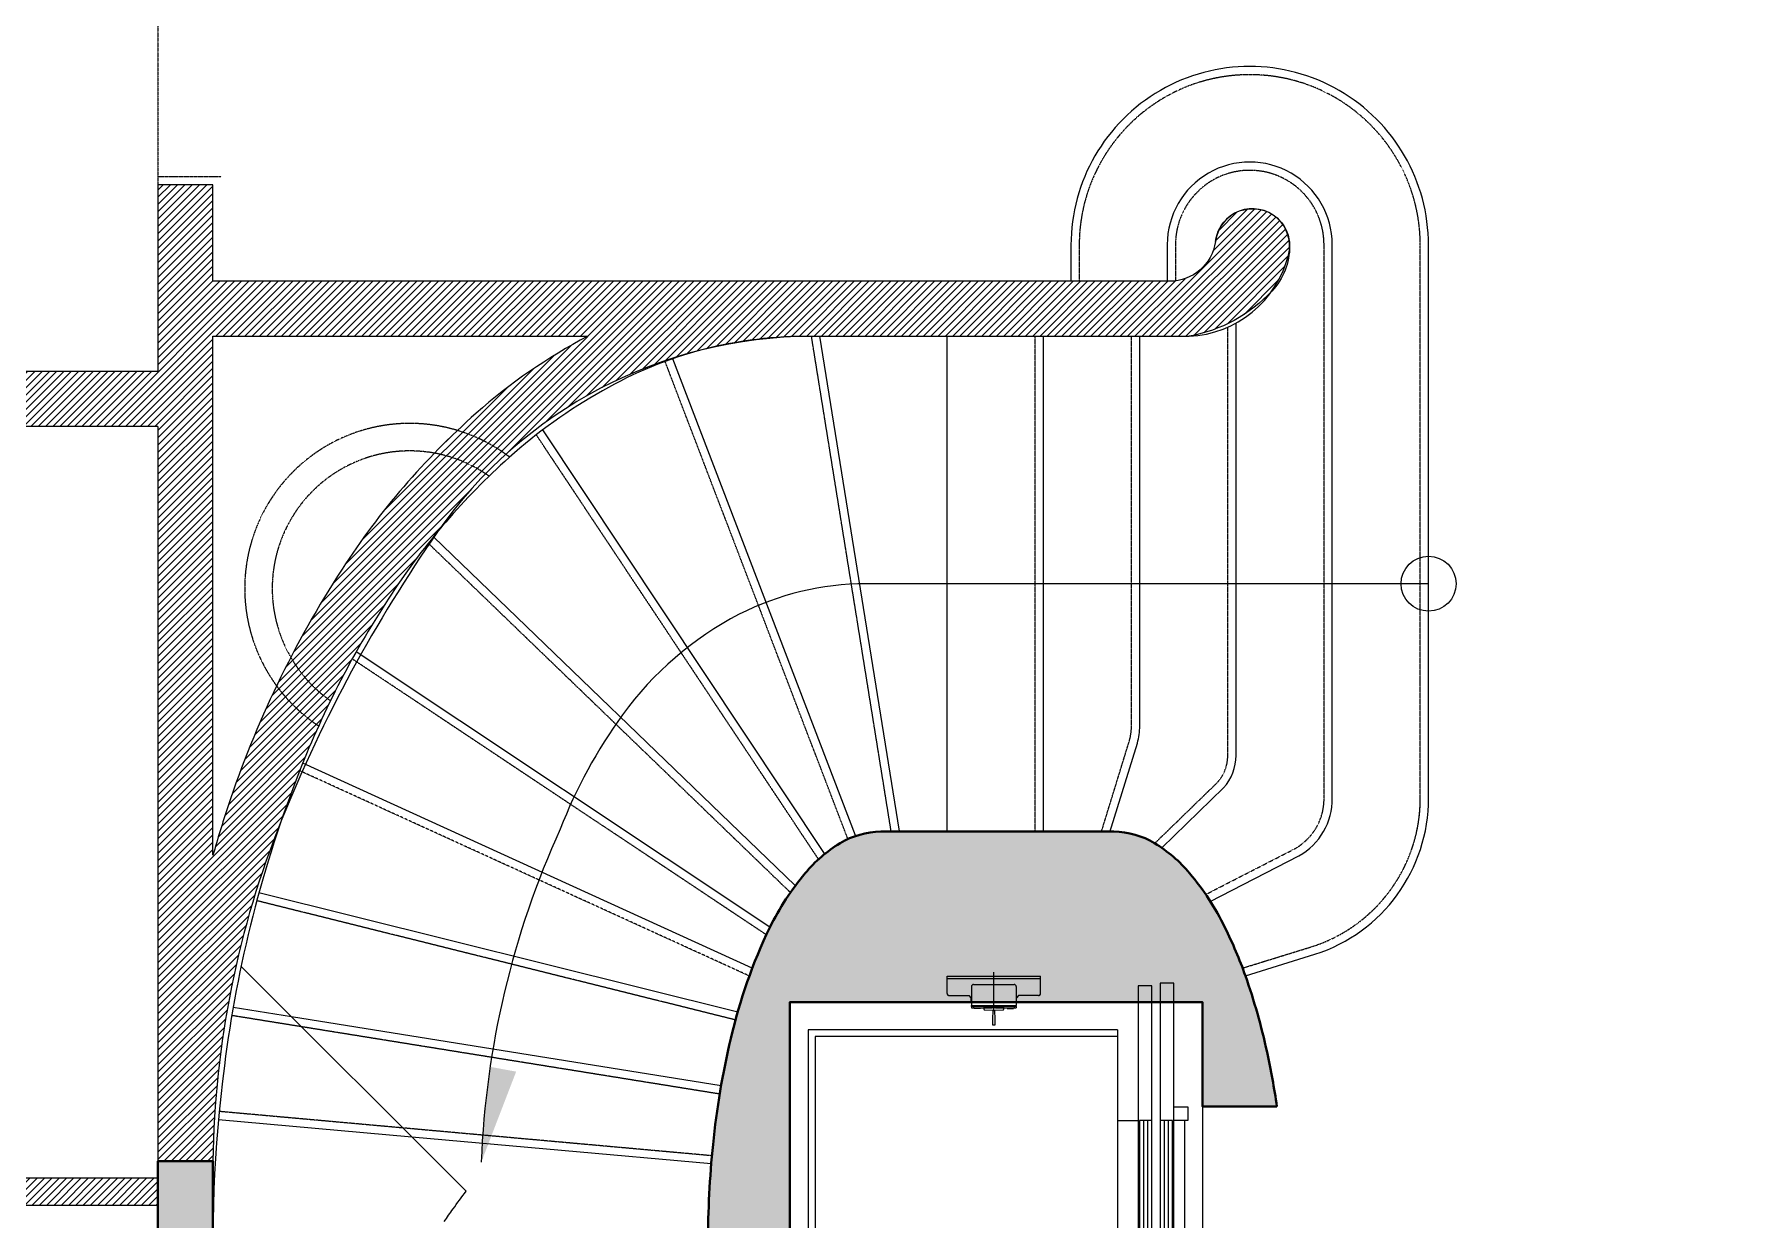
# Model space of a CAD drawing. Header units: inches. Extents: x 193287 to 241687, y 437648 to 550079.
# Drawn here: x 209907 to 216112, y 518975 to 523289 of the extents above; entities that cross this region are included whole.
import ezdxf

# ---------------------------------------------------------------- set-up
doc = ezdxf.new("R2010")
doc.units = ezdxf.units.IN
doc.header["$MEASUREMENT"] = 0
for name, pattern in [('xref grd floor$0$HIDDEN', [0.375, 0.25, -0.125]), ('xref grd floor$0$XREF-V2-GF_COLS$0$HIDDEN2', [0.1875, 0.125, -0.0625]), ('xref grd floor$1$HIDDEN', [0.375, 0.25, -0.125])]:
    doc.linetypes.add(name, pattern=pattern)
for name, color, linetype, lineweight in [('1', 1, 'Continuous', 50), ('xref grd floor$0$A-FLOR-HIDN', 252, 'xref grd floor$1$HIDDEN', 0), ('xref grd floor$0$A-FLOR-STRS', 2, 'Continuous', 18), ('xref grd floor$0$Marble', 6, 'Continuous', 0), ('xref grd floor$0$XREF-V2-GF_COLS$0$A-COLS', 5, 'Continuous', 40), ('xref grd floor$0$XREF-V2-GF_COLS$0$A-COLS-PATT', 253, 'Continuous', 20), ('xref grd floor$0$XREF-V2-GF_COLS$0$A-EQPM', 202, 'Continuous', 18)]:
    doc.layers.add(name, color=color, linetype=linetype, lineweight=lineweight)
for name, color, linetype in [('xref grd floor$0$A-ANNO-ARRW', 1, 'Continuous'), ('xref grd floor$0$A-WALL', 7, 'Continuous'), ('xref grd floor$0$area', 10, 'Continuous'), ('xref grd floor$0$CQ Wall hatch_CHB', 8, 'Continuous')]:
    doc.layers.add(name, color=color, linetype=linetype)

# ---------------------------------------------------------------- blocks, each defined once
blk = doc.blocks.new('xref grd floor$0$XREF-V2-GF_COLS$0$Elevator0')
for p, q in [((-1018, 723.0000000000001), (-1030, 723.0000000000001)), ((-1030, 723.0000000000001), (-1030, 623.0000000000001)), ((-832, 698.0000000000001), (-1030, 698.0000000000001)), ((-1018, 723.0000000000001), (-935, 723.0000000000001)), ((-1018, 723.0000000000001), (-1018, 635.4137931036004)), ((-944.8272590537463, 683.0000000000002), (-968.6065887760001, 683.0000000000001)), ((-944.8272590537463, 677.5000000000001), (-944.8272590537463, 683.0000000000002)), ((-840, 717.5000000000001), (-927.4011342571725, 717.5000000000001)), ((-895, -2.44038000858302), (-895, 737.4403800085842)), ((-895, 677.5000000000001), (-895, 717.5000000000001)), ((-832, 677.5000000000001), (-832, 709.5000000000001)), ((-1024, 623.0000000000001), (-1030, 623.0000000000001)), ((-1024, 623.0000000000001), (-1024, 623.5711900988)), ((-1018, 635.4137931036004), (-974.3584957844, 680.5601767748004)), ((-1007.964434080756, 627.5000000000003), (-782.0355659192442, 627.5000000000003)), ((-978, 133.2744841548002), (-978, 626.2573593129001)), ((-977.1213203435998, 628.3786796565006), (-957.8786796564998, 647.6213203436001)), ((-955.7573593128998, 648.5000000000001), (-943, 648.5000000000001)), ((-832, 681.5000000000001), (-944.8272590537463, 681.5000000000001)), ((-832, 677.5000000000001), (-944.8272590537463, 677.5000000000001)), ((-943.5, 646.7872545601002), (-943.5, 581.9739816416005)), ((-943.5, 646.7872545601007), (-846.5, 646.7872545601007)), ((-943, 646.7872545601011), (-943, 584.3576447761003)), ((-940, 645.5000000000001), (-940, 614.5000000000001)), ((-937, 646.7872545601011), (-937, 584.3576447761003)), ((-925, 677.5000000000001), (-925, 662.5000000000001)), ((-865, 677.5000000000001), (-925, 677.5000000000001)), ((-925, 662.5000000000001), (-903, 662.5000000000001)), ((-909.2987723041997, 646.7872545601007), (-907, 646.7872545601007)), ((-907, 646.7872545601007), (-906.9742889941999, 646.7872545601007)), ((-903, 662.5000000000001), (-903, 627.5000000000001)), ((-903, 627.5000000000001), (-887, 627.5000000000001)), ((-887, 627.5000000000001), (-887, 662.5000000000001)), ((-887, 662.5000000000001), (-865, 662.5000000000001)), ((-865, 662.5000000000001), (-865, 677.5000000000001)), ((-853, 590.0407615528003), (-853, 646.7872545601011)), ((-850, 614.5000000000001), (-850, 648.5000000000001)), ((-847, 651.5000000000001), (-832.2426406871996, 651.5000000000001)), ((-847, 590.0407615528003), (-847, 646.2872545601007)), ((-846.5, 646.7872545601007), (-846.5, 586.0635158199003)), ((-830.1213203435998, 650.6213203436001), (-781.8786796564998, 602.3786796565008)), ((725, 675), (-725, 675)), ((-725, 675), (-725, -450)), ((700, 650), (-700, 650)), ((-700, 650), (-700, -450)), ((700, -450), (700, 650)), ((725, -450), (725, 675)), ((-945.1432743419, 579.7613781174006), (-970.2538875836999, 558.6910718075006)), ((-941.2865486838, 575.1651114586003), (-966.3971619254999, 554.0948051488004)), ((-854.911721066491, 559.6924627978443), (-961.8606724905935, 544.661767894159)), ((-957.5891412896999, 557.3800233249004), (-862.5234066904995, 570.7406410170007)), ((-956.7541026838999, 551.4384149124004), (-861.6883680846995, 564.7990326046003)), ((-937, 611.5000000000001), (-853, 611.5000000000001)), ((-854.911721066499, 559.6924627979007), (-851.7107397443997, 536.9162972168002)), ((-845.1428523776995, 533.2951295133004), (-852.8832168249, 588.3706843412007)), ((-839.201243965199, 534.1301681190004), (-846.9416084123995, 589.2057229470007)), ((-781, 600.2573593129003), (-781, 161.9297855234007)), ((-974.4236530922999, 547.8284612786002), (-969.9166290390995, 515.7593187923004)), ((-969.3618412088936, 515.837289137035), (-921.7546014389991, 177.0941767179007)), ((-968.4820446798994, 548.6634998843002), (-963.9750206266999, 516.5943573980004)), ((-964.6012995809997, 521.0505637064491), (-845.7691313320001, 537.7513358226007)), ((-963.4202327953318, 516.6723277429509), (-915.8129930265995, 177.9292153237008)), ((-958.6596911684992, 521.8856023131003), (-961.8606724905994, 544.6617678942008)), ((-856.461706082375, 187.844260512882), (-908.2869344238557, 552.1910657601838)), ((-796.7337664144998, 192.8720758423007), (-845.142852377691, 533.2951295132407)), ((-790.7921580020002, 193.7071144481002), (-839.201243965199, 534.1301681190004)), ((-823.1093703847932, 378.3468086595562), (-941.6392701214363, 361.6885176135019)), ((-821.4852955553599, 365.0000000000003), (-942.1040772532419, 365.0000000000003)), ((-919.2308686679999, 202.2486641787398), (-800.3987004189994, 218.9494362926004)), ((-910.0882789334992, 180.3075372021004), (-913.2892602554994, 203.0837027832005)), ((-803.1393275094053, 195.3382321058422), (-910.0882789335071, 180.3075372021573)), ((-808.2458973160992, 188.5615850876003), (-903.3116319152996, 175.2009673954004)), ((-849.4852813742, 136.7418493150004), (-798.4327341397993, 187.7943965494006)), ((-806.340308831499, 218.1143976869004), (-803.1393275093997, 195.3382321058008)), ((-952.8562385522998, 87.0478158445004), (-977.6251021272997, 131.8222999993001)), ((-943, 149.9895978091005), (-943, 77.49999999999955)), ((-923.8394841933996, 171.6628714534005), (-938.7134513162, 159.1821311265008)), ((-937, 149.9895978091005), (-937, 77.49999999999966)), ((-919.9827585351995, 167.0666047947003), (-934.8567256581, 154.5858644678002)), ((-807.4108587102992, 182.6199766752007), (-902.4765933094995, 169.2593589830004)), ((-853, 77.50000000000068), (-853, 128.2565679408004)), ((-847, 78.00000000000034), (-847, 128.2565679408004)), ((-846.5, 130.6407194740005), (-846.5, 77.5000000000008)), ((-845.2426406870991, 132.4992086279004), (-794.1900934526993, 183.5517558623006)), ((-818, 94.50000000000011), (-818, 129.0702144766002)), ((-782.1105941247997, 159.5995182773007), (-816.8894058752999, 131.4004817228002)), ((849.0000000000991, 162), (849.0000000000991, 90)), ((856.999999999899, 170.0000000001), (920, 170.0000000001)), ((911.9999999999009, 170.0000000001), (911.9999999999009, -170.0000000001)), ((920, 170.0000000001), (920, -170.0000000001)), ((-1030, 120), (-1030, -120)), ((-1030, 120), (-1018, 120)), ((-1019.7783526525, 110), (-1030, 110)), ((-1018, 109.7998372959997), (-1018, 120)), ((-1018, 109.7998372959997), (-1018, -120)), ((-1012.734583853, 105.7927985844999), (-985.6635403675, 55.51800353949924)), ((-1007.964434080756, 102.5000000000004), (-782.0355659192442, 102.5000000000003)), ((-943, 85.50000000000011), (-950.2311364250997, 85.50000000000011)), ((-846.5, 77.5000000000008), (-943, 77.49999999999955)), ((-940, 118.5000000000001), (-850, 118.5000000000001)), ((-940, 118.5000000000001), (-940, 88.50000000000011)), ((-903, 67.50000000000011), (-925, 67.50000000000011)), ((-925, 67.50000000000011), (-925, 52.50000000000012)), ((-887, 102.5000000000001), (-903, 102.5000000000001)), ((-903, 102.5000000000001), (-903, 67.50000000000011)), ((-887, 67.50000000000011), (-887, 102.5000000000001)), ((-865, 67.50000000000011), (-887, 67.50000000000011)), ((-865, 52.50000000000011), (-865, 67.50000000000011)), ((-850, 94.50000000000011), (-850, 118.5000000000001)), ((-821, 91.50000000000011), (-847, 91.50000000000011)), ((-815, 52.10219840368396), (-815, 74.10219840368396)), ((-815, 74.10219840368396), (-805, 74.10219840368396)), ((-811, -119.897801596316), (-811, 74.10219840368396)), ((-811, 69.10219840368396), (-805, 69.10219840368396)), ((-805, -119.897801596316), (-805, 74.10219840368396)), ((802, 48.99999999989996), (802, 71.49999999989996)), ((805, 71.49999999989996), (802, 71.49999999989996)), ((805, 81.50000000010004), (805, 6)), ((808.999999999899, 81.50000000010004), (805, 81.50000000010004)), ((808.999999999899, 73.5), (805, 73.5)), ((808.999999999899, 6), (808.999999999899, 81.50000000010004)), ((808.999999999899, 81.50000000010004), (813.0000000000991, 81.50000000010004)), ((811.999999999899, 71.00000000010004), (808.999999999899, 71.00000000010004)), ((811.999999999899, 42), (811.999999999899, 71.00000000010004)), ((813.0000000000991, 81.50000000010004), (813.0000000000991, -81.50000000010004)), ((882.0000000000991, 81.50000000010004), (813.0000000000991, 81.50000000010004)), ((826, 81.99999999989996), (841, 81.99999999989996)), ((841, 81.99999999989996), (849.0000000000991, 90)), ((889.999999999899, 73.5), (889.999999999899, -73.5)), ((-772.4581482059052, 3.514736313552904e-14), (-1053.4903928705, 3.514736313552904e-14)), ((-740, 3.514736313552904e-14), (-1030, 3.514736313552904e-14)), ((-980, 52.10219840368396), (-815, 52.10219840368396)), ((-980.0000000000001, 52.00000000000004), (-980, 45.00000000000004)), ((-968.0541183689993, 45.00000000000004), (-980.0000000000001, 45.00000000000004)), ((-861, 45.00000000000004), (-968.0541183689993, 45.00000000000004)), ((-925, 52.50000000000012), (-865, 52.50000000000011)), ((-895.0000000000005, -120), (-895.0000000000005, 52.00000000000004)), ((-853, 37.00000000000004), (-853, -112.0000000000004)), ((-805, 2.102198403683964), (-811, 2.102198403683964)), ((-805, 0.1021984036839637), (-811, 0.1021984036839637)), ((-798, 35.00000000000001), (-805, 37.50000000000001)), ((-805, 37.50000000000001), (-805, -37.49999999999999)), ((-796, 4.000000000000006), (-798, 35.00000000000001)), ((-784.5, 4.000000000000005), (-796, 4.000000000000006)), ((-774.5, 5.000000000000004), (-784.5, 4.000000000000005)), ((-743, 5), (-774.5, 5.000000000000004)), ((-743, -5), (-743, 5)), ((774.5, 5), (743, 5)), ((743, 5), (743, -5)), ((784.5, 4), (774.5, 5)), ((796, 4), (784.5, 4)), ((792.005049329287, 0), (933.9340562169368, 0)), ((798, 35), (796, 4)), ((805, 37.5), (798, 35)), ((805, 48.99999999989996), (802, 48.99999999989996)), ((805, -37.5), (805, 37.5)), ((805, -6), (805, 6)), ((805, 6), (808.999999999899, 6)), ((805, 0), (808.999999999899, 0)), ((811.999999999899, 42), (808.999999999899, 42)), ((808.999999999899, -6), (808.999999999899, 6)), ((-805, -1.897801596316036), (-811, -1.897801596316036)), ((-805, -37.49999999999999), (-798, -34.99999999999999)), ((-798, -34.99999999999999), (-796, -3.999999999999993)), ((-796, -3.999999999999993), (-784.5, -3.999999999999995)), ((-784.5, -3.999999999999995), (-774.5, -4.999999999999996)), ((-774.5, -4.999999999999996), (-743, -5)), ((743, -5), (774.5, -5)), ((774.5, -5), (784.5, -4)), ((784.5, -4), (796, -4)), ((796, -4), (798, -35)), ((798, -35), (805, -37.5)), ((805, -48.99999999989996), (802, -48.99999999989996)), ((802, -48.99999999989996), (802, -71.49999999989996)), ((805, -6), (805, -81.50000000010004)), ((805, -6), (808.999999999899, -6)), ((808.999999999899, -81.50000000010004), (808.999999999899, -6)), ((811.999999999899, -42), (808.999999999899, -42)), ((811.999999999899, -71.00000000010004), (811.999999999899, -42)), ((-1018, -120), (-1030, -120)), ((-1018, -120), (-975, -119.897801596316)), ((-1018, -120), (-861, -120)), ((-805, -119.897801596316), (-975, -119.897801596316)), ((-811, -114.897801596316), (-805, -114.897801596316)), ((805, -71.49999999989996), (802, -71.49999999989996)), ((808.999999999899, -73.5), (805, -73.5)), ((808.999999999899, -81.50000000010004), (805, -81.50000000010004)), ((811.999999999899, -71.00000000010004), (808.999999999899, -71.00000000010004)), ((808.999999999899, -81.50000000010004), (813.0000000000991, -81.50000000010004)), ((882.0000000000991, -81.50000000010004), (813.0000000000991, -81.50000000010004)), ((826, -81.99999999989996), (841, -81.99999999989996)), ((849.0000000000991, -90), (841, -81.99999999989996)), ((849.0000000000991, -162), (849.0000000000991, -90)), ((856.999999999899, -170.0000000001), (920, -170.0000000001)), ((-725, -450), (-505, -450)), ((700, -450), (-700, -450)), ((-505, -450), (-505, -525)), ((725, -450), (395, -449.9999999999999)), ((395, -449.9999999999999), (395, -525)), ((885, -525), (-995, -525)), ((-995, -525), (-995, -575)), ((-55, -530), (-505, -530)), ((-505, -530), (-505, -575)), ((-505, -545), (-55, -545)), ((-55, -575), (-55, -530)), ((395, -530), (-55, -530)), ((-55, -530), (-55, -575)), ((-55, -545), (395, -545)), ((395, -575), (395, -530)), ((885, -575), (885, -525)), ((895, -605), (-1005, -605)), ((-1005, -605), (-1005, -655)), ((-995, -575), (885, -575)), ((-505, -560), (-55, -560)), ((-505, -575), (-55, -575)), ((-55, -605), (-505, -605)), ((-505, -605), (-505, -650)), ((-505, -620), (-55, -620)), ((-55, -560), (395, -560)), ((-55, -575), (395, -575)), ((-55, -650), (-55, -605)), ((395, -605), (-55, -605)), ((-55, -605), (-55, -650)), ((-55, -620), (395, -620)), ((395, -650), (395, -605)), ((895, -655), (895, -605)), ((-1005, -655), (895, -655)), ((-505, -655), (-555, -655)), ((-555, -655), (-555, -705)), ((-505, -635), (-55, -635)), ((-505, -650), (-55, -650)), ((-505, -705), (-505, -655)), ((-55, -635), (395, -635)), ((-55, -650), (395, -650)), ((395, -655), (445, -655)), ((395, -705), (395, -655)), ((445, -655), (445, -705)), ((-555, -705), (-505, -705)), ((-505, -695), (395, -695)), ((445, -705), (395, -705))]:
    blk.add_line(p, q)
for centre, radius, start, end in [((-968.6065887760001, 675.0000000000001), 8, 90, 135.9710219310801), ((-935, 715.0000000000001), 8, 18.22087047499155, 90), ((-840, 709.5000000000001), 8, 0, 90), ((-975, 626.2573593129001), 3, 134.9999999999885, 180), ((-955.7573593128998, 645.5000000000001), 3, 90, 134.9999999999885), ((-943, 645.5000000000001), 3, 0, 90), ((-847, 648.5000000000001), 3, 90, 180), ((-832.2426406871996, 648.5000000000001), 3, 45.00000000001152, 90), ((-962.5404362673999, 549.4985384901007), 12, 129.9999999999955, 187.9999999999879), ((-949, 584.3576447761003), 6, 309.9999999999955, 0), ((-949, 584.3576447761003), 12, 309.9999999999955, 0), ((-937, 614.5000000000001), 3, 180, 270), ((-860.8533294789995, 558.8574241921002), 12, 7.999999999987974, 97.99999999998752), ((-860.8533294789995, 558.8574241921002), 6, 7.999999999987974, 97.99999999998752), ((-853, 614.5000000000001), 3, 270, 0), ((-841, 590.0407615528003), 12, 180, 187.9999999999879), ((-841, 590.0407615528003), 6, 180, 187.9999999999879), ((-784, 600.2573593129003), 3, 0, 45.00000000001152), ((-962.5404362673999, 549.4985384901007), 6, 129.9999999999955, 187.9999999999879), ((-955.9190640781999, 545.4968065000004), 12, 97.99999999998752, 187.9999999999879), ((-955.9190640781999, 545.4968065000004), 6, 97.99999999998752, 187.9999999999879), ((-809.0809359218001, 194.5031935001003), 6, 277.9999999999875, 7.999999999987974), ((-809.0809359218001, 194.5031935001003), 12, 277.9999999999875, 7.999999999987974), ((-802.6753748269002, 192.0370372365006), 6, 314.9999999999908, 7.999999999987974), ((-802.6753748269002, 192.0370372365006), 12, 314.9999999999908, 7.999999999987974), ((-975, 133.2744841548002), 3, 180, 208.9509952075104), ((-931, 149.9895978091005), 12, 129.9999999999955, 180), ((-931, 149.9895978091005), 6, 129.9999999999955, 180), ((-927.6962098514996, 176.2591381122003), 6, 309.9999999999955, 7.999999999987974), ((-927.6962098514996, 176.2591381122003), 12, 309.9999999999955, 7.999999999987974), ((-904.1466705209996, 181.1425758079005), 12, 190.7383841633884, 277.9999999999875), ((-904.1466705209996, 181.1425758079005), 6, 187.9999999999879, 277.9999999999875), ((-841, 128.2565679408004), 12, 134.9999999999908, 180), ((-841, 128.2565679408004), 6, 134.9999999999908, 180), ((-815, 129.0702144766002), 3, 129.035512898799, 180), ((-784, 161.9297855234007), 3, 309.0355128986993, 0), ((856.999999999899, 162), 8.0000000001, 90, 180), ((-1019.7783526525, 102), 8, 77.156188733806, 90), ((-1019.7783526525, 102), 8, 28.30075576599585, 77.15618873369908), ((-950.2311364250997, 88.50000000000011), 3, 208.9509952075104, 270), ((-943, 88.50000000000011), 3, 270, 0), ((-847, 94.50000000000011), 3, 180, 270), ((-821, 94.50000000000011), 3, 270, 0), ((826, 74.00000000010004), 8.0000000001, 90, 110.3145509016053), ((882.0000000000991, 73.5), 8.0000000001, 7.016709298534877e-15, 90), ((-968.0541183689993, 65.00000000000003), 20, 208.3007557660054, 270), ((-861, 37.00000000000004), 8, 7.016709298534866e-15, 90), ((-861, -112.0000000000004), 8, 270, 7.016709298534866e-15), ((826, -74.00000000010004), 8.0000000001, 249.6854490983947, 270), ((882.0000000000991, -73.5), 8.0000000001, 270, 7.016709298534877e-15), ((856.999999999899, -162), 8.0000000001, 180, 270)]:
    blk.add_arc(centre, radius, start, end)
for points, knots in [([(-1029.2647417272, 625.4398232254003), (-1029.4454003904, 625.0824008550004), (-1029.7035319722, 624.5907420540003), (-1029.9448921052, 623.9621381150001), (-1030, 623.6907202902004), (-1030, 623.5711900988)], [0, 0, 0, 0, 0.5947589938000001, 0.8224861325, 1, 1, 1, 1]), ([(-1018, 635.4137931036004), (-1019.2061362344, 634.5913475922003), (-1021.5447781016, 632.9976680254), (-1024.7847648658, 630.5781744778002), (-1027.4486957, 628.1521162836003), (-1028.8058211598, 626.3477701466), (-1029.2647417272, 625.4398232254003)], [0, 0, 0, 0, 0.2886793463, 0.5596672752, 0.7988265806, 1, 1, 1, 1]), ([(-1024, 623.5711900988), (-1024, 623.8454789102003), (-1023.8779188662, 624.4758683842002), (-1023.72090589, 625.0895007056002), (-1023.6323708636, 625.4398232254003)], [0, 0, 0, 0, 0.4315257049, 1, 1, 1, 1]), ([(-1018, 635.4137931036004), (-1019.1935449796, 633.7860736418003), (-1021.4693071638, 630.7071803946002), (-1023.1872654452, 627.2010521744002), (-1023.6323708636, 625.4398232254003)], [0, 0, 0, 0, 0.5263123961999999, 1, 1, 1, 1])]:
    blk.add_open_spline(points, degree=3, knots=knots)
blk = doc.blocks.new('xref grd floor$0$XREF-V2-GF_COLS')
at = {"layer": 'xref grd floor$0$XREF-V2-GF_COLS$0$A-COLS-PATT'}
h = blk.add_hatch(color=256, dxfattribs=at)
h.paths.add_polyline_path([(277494.93904652, 487100.3719910633), (277298.5902264044, 487889.5607254296), (277492.6735633328, 487937.8483308535), (277689.0223834486, 487148.6595964872)])
h.paths.add_polyline_path([(278369.9238687143, 481926.8207018052), (278297.4931966805, 482217.9427485681), (278879.7352091396, 482362.8035748697), (278952.1658811734, 482071.6815281067)])
h.paths.add_polyline_path([(275575.1173905834, 481231.477092437), (275502.6869294339, 481522.5982915891), (276084.9444362118, 481667.4629728509), (276157.3748973613, 481376.3417736989)])
h.paths.add_polyline_path([(264160.0323962329, 482463.198079395), (264353.182734606, 481686.8650665802), (264547.2643338105, 481735.1522396613), (264354.1139954373, 482511.4852524761)])
h.paths.add_polyline_path([(267836.3990064437, 479615.2363757232), (267908.8288891615, 479324.1175014737), (268491.0863958908, 479468.9821827235), (268418.6565131731, 479760.1010569729)])
h.paths.add_polyline_path([(265114.0239925546, 478628.8006047331), (265041.6002564131, 478919.8947739261), (265623.8577624817, 479064.7594550115), (265696.2814986234, 478773.6652858185)])
h.paths.add_polyline_path([(265854.4625728258, 477102.3890186605), (265078.1295600173, 476909.2386802791), (265017.7700793142, 477151.8427467021), (265794.1030921169, 477344.9930851666)])
blk.add_hatch(color=256, dxfattribs=at).paths.add_polyline_path([(267706.0882229655, 483941.5782764069), (267797.8346465698, 483572.8201548742), (268060.5639859749, 483638.1867492523, 0.01680825048921032), (267977.6270541292, 483821.6255745878, 0.03086979142712628), (267834.3896270476, 484071.775637224, 0.03098717600682551), (267720.0158192605, 484224.2084066123, 0.06437786506532078), (267537.9342534581, 484391.5784968499, 0.07759028863893774), (267397.7340674369, 484460.0569695462, 0.1397949558829619), (267236.3628449253, 484463.4114279105), (266421.5384752823, 484260.6845051675, 0.1330933971987084), (266288.0677483878, 484183.9738692935, 0.07759028863767271), (266196.3011036651, 484057.7824420935, 0.06437786506594578), (266113.8754805714, 483824.6034113682, 0.05590058325706333), (266074.0387645952, 483398.5363050245, 0.03335387658277754), (266104.1572778032, 483009.4579214122, 0.02580453394092051), (266173.4494839173, 482654.3668684169, 0.0258045339409227), (266278.6279986975, 482308.2042682212, 0.03335387658276683), (266434.339302174, 481950.3731580561, 0.05590058325710014), (266669.1827033965, 481592.6459995256, 0.06122842729629423), (266843.0952774547, 481429.6548110262, 0.0828503843349459), (266991.9027642383, 481355.0357324005, 0.139794955883233), (267153.2739867498, 481351.6812740363), (267968.0983563926, 481554.4081967793, 0.1330933971995831), (268101.5690832881, 481631.118832654, 0.08285038433364686), (268198.0621204959, 481766.7682660742, 0.06122842729672489), (268275.3230420855, 481992.2509947699, 0.03098717600447905), (268304.9340726744, 482180.5069480702, 0.03086979142602647), (268314.2542684155, 482468.6130887536, 0.01665526429461336), (268301.7406680729, 482667.7053944133), (268039.272591076, 482602.4037815133), (268164.8202718142, 482097.7873697803), (266709.1958727866, 481735.6304853293), (266462.7103941098, 482726.334492825), (266250.4638191487, 483579.4213907644)])
at = {"layer": 'xref grd floor$0$XREF-V2-GF_COLS$0$A-COLS'}
blk.add_lwpolyline([(268060.5639859751, 483638.1867492523), (267797.8346465698, 483572.8201548742), (267706.0882229655, 483941.5782764069), (266250.4638191487, 483579.4213907644), (266462.7103941098, 482726.334492825)], dxfattribs=at)
blk.add_lwpolyline([(266173.4494839173, 482654.3668684169, -0.02580453394093448), (266104.1572778033, 483009.4579214124, -0.0333538765827566), (266074.0387645952, 483398.5363050244, -0.05590058325706959), (266113.8754805714, 483824.6034113682, -0.06132011914693498), (266191.0613133257, 484047.2665184484, -0.08343565754480589), (266288.0677483878, 484183.9738692936, -0.1330933971986637), (266421.5384752823, 484260.6845051675), (267243.8780830129, 484465.2812064148, -0.1330933971986637), (267397.7340674369, 484460.0569695462, -0.08343565754480589), (267547.4908279536, 484384.7438837106, -0.06132011914693487), (267720.0158192605, 484224.2084066123, -0.0309935379897799), (267834.411125995, 484071.7429471076, -0.03086560136709899), (267977.6270541279, 483821.6255745905, -0.01680825345319446), (268060.5639995036, 483638.186716434)], format="xyb", dxfattribs=at)
blk.add_lwpolyline([(264353.182734606, 481686.8650665802), (264547.2643338105, 481735.1522396613), (264354.1139954373, 482511.4852524761), (264160.0323962329, 482463.198079395)], close=True, dxfattribs=at)
blk.add_lwpolyline([(264353.182734606, 481686.8650665802), (264547.2643338105, 481735.1522396613), (264354.1139954373, 482511.4852524761), (264160.0323962329, 482463.198079395)], close=True, dxfattribs=at)
at = {"layer": 'xref grd floor$0$XREF-V2-GF_COLS$0$A-EQPM', "rotation": 103.9714232644513}
blk.add_blockref('xref grd floor$0$XREF-V2-GF_COLS$0$Elevator0', (267169.2488460522, 482956.982149968, 1.504737066927579e-07), dxfattribs=at)
blk = doc.blocks.new('mak ground floor plan')
at = {"layer": 'xref grd floor$0$A-ANNO-ARRW', "linetype": 'Continuous', "ltscale": 100}
h = blk.add_hatch(color=256, dxfattribs=at)
h.dxf.hatch_style = 1
edge = h.paths.add_edge_path()
edge.add_arc((42336.03213858366, 97209.3100836561), 3223.092806317819, 171.5950434640883, 177.7932964043847, ccw=False)
edge.add_line((39147.55634194543, 97680.42507215694), (39242.32792926204, 97663.14230328763))
edge.add_line((39242.3279292619, 97663.14230328717), (39115.32951921567, 97333.41437743626))
h = blk.add_hatch(color=256, dxfattribs=at)
h.dxf.hatch_style = 1
edge = h.paths.add_edge_path()
edge.add_arc((42336.03213858366, 97209.3100836561), 3223.092806317819, 171.5950434640883, 177.7932964043847, ccw=False)
edge.add_line((39147.55634194543, 97680.42507215694), (39242.32792926204, 97663.14230328763))
edge.add_line((39242.3279292619, 97663.14230328717), (39115.32951921567, 97333.41437743626))
h = blk.add_hatch(color=256, dxfattribs=at)
h.dxf.hatch_style = 1
edge = h.paths.add_edge_path()
edge.add_arc((42336.03213858366, 97209.3100836561), 3223.092806317819, 171.5950434640883, 177.7932964043847, ccw=False)
edge.add_line((39147.55634194543, 97680.42507215694), (39242.32792926204, 97663.14230328763))
edge.add_line((39242.3279292619, 97663.14230328717), (39115.32951921567, 97333.41437743626))
at = {"layer": 'xref grd floor$0$CQ Wall hatch_CHB'}
h = blk.add_hatch(dxfattribs=at)
h.set_pattern_fill('ANSI31,_O', color=8, scale=149.9999999999999)
h.set_pattern_definition([(45, (20869.71644391387, 76050.64334114722), (-13.25825214724776, 13.25825214724776), [])])
h.paths.add_polyline_path([(41989.78921971068, 100501.9581189406, 0.09371878606729564), (42050.69894163864, 100634.2194362356, 1.04978941909143), (41785.58670778479, 100686.0875373537, -0.3780812458346034), (41619.4012366173, 100537.7611230765), (38139.92832076276, 100537.7354189639), (38139.92573001771, 100888.4198815224), (37939.92573002289, 100888.4184039803), (37939.93074390839, 100209.7365783683), (36964.93074393412, 100209.7293753783), (36964.93222147052, 100009.7293753839), (37939.93222144485, 100009.7365783735), (37939.95362184348, 97337.73346261884), (38139.95196185348, 97337.7349401429, -0.09315227597256595), (38390.39364769642, 98580.96001125633, -0.01048697195401371), (38454.98280891764, 98756.25202044507, -0.05301301402147956), (38789.45718925272, 99400.22056729859, -0.02778004810203677), (38956.54289452842, 99626.30772795435, -0.1825343121420836), (39922.90092447703, 100289.6020234187, -0.06711686180665934), (40316.47063963825, 100337.3182939896), (41689.53823634435, 100337.7616412232, 0.161367850921851)])
h.paths.add_polyline_path([(39502.86384205765, 100337.7454874448, 0.06022008333377386), (39096.83386614209, 100057.5900531696, 0.06799441153950014), (38609.33227145369, 99490.4579514126, 0.06375480385820638), (38194.24089188332, 98626.71689605003, 0.009020349273527828), (38139.9437420438, 98450.30374413542), (38139.92979829916, 100337.7354189627)], flags=16)
h = blk.add_hatch(dxfattribs=at)
h.set_pattern_fill('ANSI31,_O', color=8, scale=149.9999999999999)
h.set_pattern_definition([(45, (20869.71644391387, 76050.64334114722), (-13.25825214724777, 13.25825214724777), [])])
h.paths.add_polyline_path([(37241.71714790055, 97276.40270618483), (37939.71729612176, 97276.40270618477), (37939.71729612176, 97176.40228981181), (37241.71714790049, 97176.40228981181)])
at = {"layer": 'xref grd floor$0$A-ANNO-ARRW', "linetype": 'Continuous', "ltscale": 100, "elevation": -1.466518336033709e-07}
blk.add_lwpolyline([(42559.74354397308, 99437.77461789106), (40514.17810497747, 99437.77461922972, 0.1172211200517307), (40053.06590577425, 99326.39979826368, 0.1172376191304507), (39629.57130098564, 98961.34047404776, 0.06565875108902788), (39402.59405822289, 98544.70076313068, 0.09747721368007224), (39115.32951921562, 97333.41437743598, 0.0750215714369142)], format="xyb", dxfattribs=at)
blk.add_lwpolyline([(42559.74354397308, 99437.77461789106), (40514.17810497747, 99437.77461922972, 0.1172211200517307), (40053.06590577425, 99326.39979826368, 0.1172376191304507), (39629.57130098564, 98961.34047404776, 0.06565875108902788), (39402.59405822289, 98544.70076313068, 0.09747721368007224), (39115.32951921562, 97333.41437743598, 0.0750215714369142)], format="xyb", dxfattribs=at)
blk.add_lwpolyline([(42559.74354397308, 99437.77461789106), (40514.17810497747, 99437.77461922972, 0.1172211200517307), (40053.06590577425, 99326.39979826368, 0.1172376191304507), (39629.57130098564, 98961.34047404776, 0.06565875108902788), (39402.59405822289, 98544.70076313068, 0.09747721368007224), (39115.32951921562, 97333.41437743598, 0.0750215714369142)], format="xyb", dxfattribs=at)
at = {"layer": 'xref grd floor$0$A-ANNO-ARRW', "linetype": 'Continuous', "ltscale": 100}
blk.add_circle((42559.74354397313, 99437.77461789094, -1.466518336033709e-07), 99.99999999999999, dxfattribs=at)
blk.add_circle((42559.74354397313, 99437.77461789094, -1.466518336033709e-07), 99.99999999999999, dxfattribs=at)
blk.add_circle((42559.74354397313, 99437.77461789094, -1.466518336033709e-07), 99.99999999999999, dxfattribs=at)
at = {"layer": 'xref grd floor$0$A-FLOR-HIDN', "color": 1, "linetype": 'xref grd floor$0$HIDDEN'}
blk.add_line((37939.71559119329, 102726.4027670094, -1.466518336033709e-07), (37939.71559119364, 100888.4032452503, -1.466518336033709e-07), dxfattribs=at)
blk.add_line((37939.71559119329, 102726.4027670094, -1.466518336033709e-07), (37939.71559119364, 100888.4032452503, -1.466518336033709e-07), dxfattribs=at)
blk.add_line((37939.71559119329, 102726.4027670094, -1.466518336033709e-07), (37939.71559119364, 100888.4032452503, -1.466518336033709e-07), dxfattribs=at)
at = {"layer": 'xref grd floor$0$A-FLOR-HIDN', "ltscale": 0.5}
for p, q in [((41289.62187084573, 100669.1643156676), (41289.62187084556, 100537.7187816662)), ((41289.62187084573, 100669.1643156676), (41289.62187084556, 100537.7187816662)), ((41289.62187084573, 100669.1643156676), (41289.62187084556, 100537.7187816662)), ((41639.63765053818, 100674.2234626116), (41639.637650538, 100539.0834940551)), ((41639.63765053818, 100674.2234626116), (41639.637650538, 100539.0834940551)), ((41639.63765053818, 100674.2234626116), (41639.637650538, 100539.0834940551)), ((40605.68895923195, 98537.83047921711), (40316.18675091548, 100337.7187819745)), ((40605.68895923195, 98537.83047921711), (40316.18675091548, 100337.7187819745)), ((40605.68895923195, 98537.83047921711), (40316.18675091548, 100337.7187819745)), ((41129.62184126861, 98537.8304554291), (41129.62184185092, 100337.7187817112)), ((41129.62184126861, 98537.8304554291), (41129.62184185092, 100337.7187817112)), ((41129.62184126861, 98537.8304554291), (41129.62184185092, 100337.7187817112)), ((40448.08911726961, 98510.19117994321), (39784.2014422731, 100245.1755028887)), ((40448.08911726961, 98510.19117994321), (39784.2014422731, 100245.1755028887)), ((40448.08911726961, 98510.19117994321), (39784.2014422731, 100245.1755028887)), ((40341.11414986191, 98436.50046822912), (39315.73822613305, 99979.26888845308)), ((40341.11414986191, 98436.50046822912), (39315.73822613305, 99979.26888845308)), ((40341.11414986191, 98436.50046822912), (39315.73822613305, 99979.26888845308)), ((40238.72700204368, 98315.19832479529), (38923.11579638545, 99584.4698512298)), ((40238.72700204368, 98315.19832479529), (38923.11579638545, 99584.4698512298)), ((40238.72700204368, 98315.19832479529), (38923.11579638545, 99584.4698512298)), ((40151.609837975, 98160.96955672215), (38646.20908868784, 99164.17740455328)), ((40151.609837975, 98160.96955672215), (38646.20908868784, 99164.17740455328)), ((40151.609837975, 98160.96955672215), (38646.20908868784, 99164.17740455328)), ((40089.93508246914, 98011.01526191272), (38455.24572099996, 98757.4614704969)), ((40089.93508246914, 98011.01526191272), (38455.24572099996, 98757.4614704969)), ((40089.93508246914, 98011.01526191272), (38455.24572099996, 98757.4614704969)), ((40040.03106647509, 97850.87827712065), (38299.45408384094, 98284.57045236247)), ((40040.03106647509, 97850.87827712065), (38299.45408384094, 98284.57045236247)), ((40040.03106647509, 97850.87827712065), (38299.45408384094, 98284.57045236247)), ((38462.02747510746, 97826.14089735656), (38208.42108522478, 97866.97665045445)), ((38462.02747510746, 97826.14089735656), (38208.42108522478, 97866.97665045445)), ((38462.02747510746, 97826.14089735656), (38208.42108522478, 97866.97665045445)), ((39982.38277646247, 97581.33297380421), (38462.02747510746, 97826.14089735656)), ((39982.38277646247, 97581.33297380421), (38462.02747510746, 97826.14089735656)), ((39982.38277646247, 97581.33297380421), (38462.02747510746, 97826.14089735656)), ((38830.12346595293, 97458.04490627302), (38162.7527362972, 97518.07928585884)), ((38830.12346595293, 97458.04490627302), (38162.7527362972, 97518.07928585884)), ((38830.12346595293, 97458.04490627302), (38162.7527362972, 97518.07928585884)), ((39954.18605709012, 97356.92809476837), (38830.12346595281, 97458.04490627302)), ((39954.18605709012, 97356.92809476837), (38830.12346595281, 97458.04490627302)), ((39954.18605709012, 97356.92809476837), (38830.12346595281, 97458.04490627302))]:
    blk.add_line(p, q, dxfattribs=at)
for points in [[(42529.6218359507, 100669.1643156665), (42529.6218359507, 100669.1643156665, 0.999999999999995), (41289.62187084573, 100669.1643156676, 0.999999999999995)], [(42529.6218359507, 100669.1643156665), (42529.6218359507, 100669.1643156665, 0.999999999999995), (41289.62187084573, 100669.1643156676, 0.999999999999995)], [(42529.6218359507, 100669.1643156665), (42529.6218359507, 100669.1643156665, 0.999999999999995), (41289.62187084573, 100669.1643156676, 0.999999999999995)], [(42179.62183595134, 100671.3044003741), (42179.62183595134, 100671.3044003741, 0.9946088706855399), (41639.63765053818, 100674.2234626116)], [(42179.62183595134, 100671.3044003741), (42179.62183595134, 100671.3044003741, 0.9946088706855399), (41639.63765053818, 100674.2234626116)], [(42179.62183595134, 100671.3044003741), (42179.62183595134, 100671.3044003741, 0.9946088706855399), (41639.63765053818, 100674.2234626116)], [(41749.39988290297, 98307.56624853984), (42073.9226699124, 98474.08490964782, 0.2746723090910586), (42179.74352320144, 98657.63046719902), (42179.60605625581, 100674.2234626109)], [(41749.39988290297, 98307.56624853984), (42073.9226699124, 98474.08490964782, 0.2746723090910586), (42179.74352320144, 98657.63046719902), (42179.60605625581, 100674.2234626109)], [(41749.39988290297, 98307.56624853984), (42073.9226699124, 98474.08490964782, 0.2746723090910586), (42179.74352320144, 98657.63046719902), (42179.60605625581, 100674.2234626109)], [(42517.0363546653, 98538.28556253982, 0.05343097610739355), (42529.62183471781, 98658.25170726381), (42529.62183610687, 100669.1643156664)], [(42517.0363546653, 98538.28556253982, 0.05343097610739355), (42529.62183471781, 98658.25170726381), (42529.62183610687, 100669.1643156664)], [(42517.0363546653, 98538.28556253982, 0.05343097610739355), (42529.62183471781, 98658.25170726381), (42529.62183610687, 100669.1643156664)], [(41564.24601467029, 98493.4957181859), (41792.85869494983, 98715.64506610198, 0.1830147488376027), (41829.74354589893, 98813.19011156901), (41829.7435434119, 100371.1562658864)], [(41564.24601467029, 98493.4957181859), (41792.85869494983, 98715.64506610198, 0.1830147488376027), (41829.74354589893, 98813.19011156901), (41829.7435434119, 100371.1562658864)], [(41564.24601467029, 98493.4957181859), (41792.85869494983, 98715.64506610198, 0.1830147488376027), (41829.74354589893, 98813.19011156901), (41829.7435434119, 100371.1562658864)], [(41371.07661044307, 98537.8341723014), (41472.12071638071, 98866.63553368021, 0.06747977628420031), (41479.62184050598, 98920.48607216531), (41479.62184561032, 100337.7187815981)], [(41371.07661044307, 98537.8341723014), (41472.12071638071, 98866.63553368021, 0.06747977628420031), (41479.62184050598, 98920.48607216531), (41479.62184561032, 100337.7187815981)], [(41371.07661044307, 98537.8341723014), (41472.12071638071, 98866.63553368021, 0.06747977628420031), (41479.62184050598, 98920.48607216531), (41479.62184561032, 100337.7187815981)], [(41883.52505576692, 98039.78186867293), (42137.54540080274, 98118.3280905775, 0.3261019709042506), (42529.74354144162, 98658.25170726306), (42529.74354470137, 99563.28556972428)], [(41883.52505576692, 98039.78186867293), (42137.54540080274, 98118.3280905775, 0.3261019709042506), (42529.74354144162, 98658.25170726306), (42529.74354470137, 99563.28556972428)], [(41883.52505576692, 98039.78186867293), (42137.54540080274, 98118.3280905775, 0.3261019709042506), (42529.74354144162, 98658.25170726306), (42529.74354470137, 99563.28556972428)]]:
    blk.add_lwpolyline(points, format="xyb", dxfattribs=at)
for radius, start, end in [(599.9999999999998, 52.75359229123904, 236.5311123123076), (599.9999999999998, 52.75359229123904, 236.5311123123076), (599.9999999999998, 52.75359229123904, 236.5311123123076), (499.9999999999999, 54.77728416354523, 234.851993005703), (499.9999999999999, 54.77728416354523, 234.851993005703), (499.9999999999999, 54.77728416354523, 234.851993005703)]:
    blk.add_arc((38855.31487499818, 99420.77458582242), radius, start, end, dxfattribs=at)
at = {"layer": 'xref grd floor$0$A-FLOR-STRS'}
for p, q in [((41259.62187084556, 100669.1643130003), (41259.62187084544, 100537.7187816757)), ((41259.62187084556, 100669.1643130003), (41259.62187084544, 100537.7187816757)), ((41259.62187084556, 100669.1643130003), (41259.62187084544, 100537.7187816757)), ((41609.62187084602, 100671.3043977076), (41609.62187084591, 100537.7187815626)), ((41609.62187084602, 100671.3043977076), (41609.62187084591, 100537.7187815626)), ((41609.62187084602, 100671.3043977076), (41609.62187084591, 100537.7187815626)), ((40636.07454469788, 98537.83048593887), (40346.57233746385, 100337.7187819644)), ((40636.07454469788, 98537.83048593887), (40346.57233746385, 100337.7187819644)), ((40636.07454469788, 98537.83048593887), (40346.57233746385, 100337.7187819644)), ((40809.62184126879, 98537.83045438514), (40809.62184185092, 100337.7187818147)), ((40809.62184126879, 98537.83045438514), (40809.62184185092, 100337.7187818147)), ((40809.62184126879, 98537.83045438514), (40809.62184185092, 100337.7187818147)), ((41159.62184126867, 98537.83045541961), (41159.62184185092, 100337.7187817016)), ((41159.62184126867, 98537.83045541961), (41159.62184185092, 100337.7187817016)), ((41159.62184126867, 98537.83045541961), (41159.62184185092, 100337.7187817016)), ((40475.86041443201, 98521.55932322139), (39812.42539864033, 100255.3606800509)), ((40475.86041443201, 98521.55932322139), (39812.42539864033, 100255.3606800509)), ((40475.86041443201, 98521.55932322139), (39812.42539864033, 100255.3606800509)), ((40363.91687053256, 98456.38961488614), (39339.57604069437, 99997.60064515157)), ((40363.91687053256, 98456.38961488614), (39339.57604069437, 99997.60064515157)), ((40363.91687053256, 98456.38961488614), (39339.57604069437, 99997.60064515157)), ((40256.23269491881, 98339.99514639226), (38941.93441539363, 99607.9999917972)), ((40256.23269491881, 98339.99514639226), (38941.93441539363, 99607.9999917972)), ((40256.23269491881, 98339.99514639226), (38941.93441539363, 99607.9999917972)), ((40164.86060975748, 98188.19033793954), (38660.81681071874, 99190.49390620296)), ((40164.86060975748, 98188.19033793954), (38660.81681071874, 99190.49390620296)), ((40164.86060975748, 98188.19033793954), (38660.81681071874, 99190.49390620296)), ((40100.28720120376, 98039.26785997761), (38466.46046584658, 98785.32016865251)), ((40100.28720120376, 98039.26785997761), (38466.46046584658, 98785.32016865251)), ((40100.28720120376, 98039.26785997761), (38466.46046584658, 98785.32016865251)), ((40048.04818480206, 97879.7979174832), (38307.2691680268, 98313.5404327141)), ((40048.04818480206, 97879.7979174832), (38307.2691680268, 98313.5404327141)), ((40048.04818480206, 97879.7979174832), (38307.2691680268, 98313.5404327141)), ((39060.01238098671, 97228.15599109064), (38242.71825304627, 98045.45011956)), ((39060.01238098671, 97228.15599109064), (38242.71825304627, 98045.45011956)), ((39060.01238098671, 97228.15599109064), (38242.71825304627, 98045.45011956)), ((38425.80917275429, 97862.35919973324), (38213.49183131399, 97896.5465817523)), ((38425.80917275429, 97862.35919973324), (38213.49183131399, 97896.5465817523)), ((38425.80917275429, 97862.35919973324), (38213.49183131399, 97896.5465817523)), ((39987.35698240623, 97610.9184500163), (38425.80917275429, 97862.35919973336)), ((39987.35698240623, 97610.9184500163), (38425.80917275429, 97862.35919973336)), ((39987.35698240623, 97610.9184500163), (38425.80917275429, 97862.35919973336)), ((38863.22203802329, 97424.94633418135), (38159.96165194106, 97488.20922404074)), ((38863.22203802329, 97424.94633418135), (38159.96165194106, 97488.20922404074)), ((38863.22203802329, 97424.94633418135), (38159.96165194106, 97488.20922404074)), ((39951.59242921416, 97327.04027044354), (38863.22203802329, 97424.94633418124)), ((39951.59242921416, 97327.04027044354), (38863.22203802329, 97424.94633418124)), ((39951.59242921416, 97327.04027044354), (38863.22203802329, 97424.94633418124))]:
    blk.add_line(p, q, dxfattribs=at)
for points in [[(42559.62183862459, 99764.1635362372), (42559.62183595076, 100669.1643129995, 1.000000158347954), (41259.62187084556, 100669.1643130003, 1.000000158347954)], [(42559.62183862459, 99764.1635362372), (42559.62183595076, 100669.1643129995, 1.000000158347954), (41259.62187084556, 100669.1643130003, 1.000000158347954)], [(42559.62183862459, 99764.1635362372), (42559.62183595076, 100669.1643129995, 1.000000158347954), (41259.62187084556, 100669.1643130003, 1.000000158347954)], [(42209.74354144017, 98657.82083166839), (42209.62183595134, 100671.3043977071, 1.000000190734893), (41609.62187084602, 100671.3043977076, 1.000000190734893)], [(42209.74354144017, 98657.82083166839), (42209.62183595134, 100671.3043977071, 1.000000190734893), (41609.62187084602, 100671.3043977076, 1.000000190734893)], [(42209.74354144017, 98657.82083166839), (42209.62183595134, 100671.3043977071, 1.000000190734893), (41609.62187084602, 100671.3043977076, 1.000000190734893)], [(41590.07313923613, 98476.76169169706), (41814.54765265645, 98694.88986691023, 0.1847595617181672), (41859.74354200001, 98813.20540648926), (41859.7435476649, 100386.0867206585)], [(41590.07313923613, 98476.76169169706), (41814.54765265645, 98694.88986691023, 0.1847595617181672), (41859.74354200001, 98813.20540648926), (41859.7435476649, 100386.0867206585)], [(41590.07313923613, 98476.76169169706), (41814.54765265645, 98694.88986691023, 0.1847595617181672), (41859.74354200001, 98813.20540648926), (41859.7435476649, 100386.0867206585)], [(41401.26648679981, 98533.9463755847), (41500.90347248595, 98858.16891418083, 0.06796018522677005), (41509.62183566275, 98920.43322214228), (41509.6218407671, 100337.7187815884)], [(41401.26648679981, 98533.9463755847), (41500.90347248595, 98858.16891418083, 0.06796018522677005), (41509.62183566275, 98920.43322214228), (41509.6218407671, 100337.7187815884)], [(41401.26648679981, 98533.9463755847), (41500.90347248595, 98858.16891418083, 0.06796018522677005), (41509.62183566275, 98920.43322214228), (41509.6218407671, 100337.7187815884)], [(41893.75712066889, 98011.54429967253), (42146.58077475289, 98089.72048998391, 0.3261724561898292), (42559.74354144232, 98658.28478727891), (42559.62183862465, 99764.16353623744)], [(41893.75712066889, 98011.54429967253), (42146.58077475289, 98089.72048998391, 0.3261724561898292), (42559.74354144232, 98658.28478727891), (42559.62183862465, 99764.16353623744)], [(41893.75712066889, 98011.54429967253), (42146.58077475289, 98089.72048998391, 0.3261724561898292), (42559.74354144232, 98658.28478727891), (42559.62183862465, 99764.16353623744)], [(41766.04283845995, 98282.3871763366), (42088.10334475734, 98447.6423955423, 0.2751020579550385), (42209.74354144017, 98657.82083166839), (42209.74354144017, 98657.82083166839)], [(41766.04283845995, 98282.3871763366), (42088.10334475734, 98447.6423955423, 0.2751020579550385), (42209.74354144017, 98657.82083166839), (42209.74354144017, 98657.82083166839)], [(41766.04283845995, 98282.3871763366), (42088.10334475734, 98447.6423955423, 0.2751020579550385), (42209.74354144017, 98657.82083166839), (42209.74354144017, 98657.82083166839)], [(38980.94959163771, 97117.77002319117, -0.005989315107691549), (39013.09948363772, 97163.59788827953, -0.002427163351306169), (39060.01238098694, 97228.1559910907)], [(38980.94959163771, 97117.77002319117, -0.005989315107691549), (39013.09948363772, 97163.59788827953, -0.002427163351306169), (39060.01238098694, 97228.1559910907)], [(38980.94959163771, 97117.77002319117, -0.005989315107691549), (39013.09948363772, 97163.59788827953, -0.002427163351306169), (39060.01238098694, 97228.1559910907)]]:
    blk.add_lwpolyline(points, format="xyb", dxfattribs=at)
at = {"layer": 'xref grd floor$0$A-WALL'}
for p, q in [((37939.71559119347, 100888.4032452504, -1.466518336033709e-07), (37939.71559119353, 100209.721419617, -1.466518336033709e-07)), ((37939.71559119347, 100888.4032452504, -1.466518336033709e-07), (37939.71559119353, 100209.721419617, -1.466518336033709e-07)), ((37939.71559119347, 100888.4032452504, -1.466518336033709e-07), (37939.71559119353, 100209.721419617, -1.466518336033709e-07)), ((38139.71729612094, 100888.4032452533, -1.466518336033709e-07), (37939.71729655098, 100888.4032452477, -1.466518336033709e-07)), ((38139.71729612094, 100888.4032452533, -1.466518336033709e-07), (37939.71729655098, 100888.4032452477, -1.466518336033709e-07)), ((38139.71729612094, 100888.4032452533, -1.466518336033709e-07), (37939.71729655098, 100888.4032452477, -1.466518336033709e-07)), ((38139.71559119353, 100537.7187826855, -1.466518336033709e-07), (38139.71559119353, 100888.4032452504, -1.466518336033709e-07)), ((38139.71559119353, 100537.7187826855, -1.466518336033709e-07), (38139.71559119353, 100888.4032452504, -1.466518336033709e-07)), ((38139.71559119353, 100537.7187826855, -1.466518336033709e-07), (38139.71559119353, 100888.4032452504, -1.466518336033709e-07)), ((37939.71729612129, 100209.7214196171, -1.466518336033709e-07), (36964.71559119259, 100209.721419617, -1.466518336033709e-07)), ((37939.71729612129, 100209.7214196171, -1.466518336033709e-07), (36964.71559119259, 100209.721419617, -1.466518336033709e-07)), ((37939.71729612129, 100209.7214196171, -1.466518336033709e-07), (36964.71559119259, 100209.721419617, -1.466518336033709e-07)), ((37939.71559119329, 100009.721419617, -1.466518336033709e-07), (36964.71559119271, 100009.721419617, -1.466518336033709e-07)), ((37939.71559119329, 100009.721419617, -1.466518336033709e-07), (36964.71559119271, 100009.721419617, -1.466518336033709e-07)), ((37939.71559119329, 100009.721419617, -1.466518336033709e-07), (36964.71559119271, 100009.721419617, -1.466518336033709e-07)), ((37939.71559119353, 100009.721419617, -1.466518336033709e-07), (37939.71729612153, 97266.21014036093, -1.466518336033709e-07)), ((37939.71559119353, 100009.721419617, -1.466518336033709e-07), (37939.71729612153, 97266.21014036093, -1.466518336033709e-07)), ((37939.71559119353, 100009.721419617, -1.466518336033709e-07), (37939.71729612153, 97266.21014036093, -1.466518336033709e-07))]:
    blk.add_line(p, q, dxfattribs=at)
for points in [[(40316.18675091548, 100337.7187819745), (41689.32402933564, 100337.7187815617, 0.3298699981107669), (42050.19451682095, 100633.0104118232, 1.069478867037764), (41784.87822185108, 100682.2591147476, -0.3716156674993182), (41619.18850714306, 100537.7187815597), (38139.71559119353, 100537.7187826855)], [(40316.18675091548, 100337.7187819745), (41689.32402933564, 100337.7187815617, 0.3298699981107669), (42050.19451682095, 100633.0104118232, 1.069478867037764), (41784.87822185108, 100682.2591147476, -0.3716156674993182), (41619.18850714306, 100537.7187815597), (38139.71559119353, 100537.7187826855)], [(40316.18675091548, 100337.7187819745), (41689.32402933564, 100337.7187815617, 0.3298699981107669), (42050.19451682095, 100633.0104118232, 1.069478867037764), (41784.87822185108, 100682.2591147476, -0.3716156674993182), (41619.18850714306, 100537.7187815597), (38139.71559119353, 100537.7187826855)], [(40316.25642939162, 100337.2855781146, 0.1348411388696247), (39555.81027538551, 100139.3194266555, 0.05423338603383359), (39216.30286337039, 99896.48979085381, 0.06492204545710877), (38789.2360560681, 99400.19913253858, 0.05301301402156264), (38454.75691830704, 98756.23305669194, 0.06232896374260839), (38181.61448769178, 97684.34650365857, 0.09059436641959481), (38272.89409170707, 95894.52787335636, 0.04620158661686043), (38520.27722815267, 95163.16216504393, 0.05423009112384791), (38877.56049419206, 94549.0292081515, 0.135871181547956), (39720.63601615804, 93854.27788107825, 0.1103521466065792), (40345.46087538899, 93737.69824462081, 0.1103521466065792)], [(40316.25642939162, 100337.2855781146, 0.1348411388696247), (39555.81027538551, 100139.3194266555, 0.05423338603383359), (39216.30286337039, 99896.48979085381, 0.06492204545710877), (38789.2360560681, 99400.19913253858, 0.05301301402156264), (38454.75691830704, 98756.23305669194, 0.06232896374260839), (38181.61448769178, 97684.34650365857, 0.09059436641959481), (38272.89409170707, 95894.52787335636, 0.04620158661686043), (38520.27722815267, 95163.16216504393, 0.05423009112384791), (38877.56049419206, 94549.0292081515, 0.135871181547956), (39720.63601615804, 93854.27788107825, 0.1103521466065792), (40345.46087538899, 93737.69824462081, 0.1103521466065792)], [(40316.25642939162, 100337.2855781146, 0.1348411388696247), (39555.81027538551, 100139.3194266555, 0.05423338603383359), (39216.30286337039, 99896.48979085381, 0.06492204545710877), (38789.2360560681, 99400.19913253858, 0.05301301402156264), (38454.75691830704, 98756.23305669194, 0.06232896374260839), (38181.61448769178, 97684.34650365857, 0.09059436641959481), (38272.89409170707, 95894.52787335636, 0.04620158661686043), (38520.27722815267, 95163.16216504393, 0.05423009112384791), (38877.56049419206, 94549.0292081515, 0.135871181547956), (39720.63601615804, 93854.27788107825, 0.1103521466065792), (40345.46087538899, 93737.69824462081, 0.1103521466065792)]]:
    blk.add_lwpolyline(points, format="xyb", dxfattribs=at)
blk.add_lwpolyline([(38139.71559119353, 100337.7187826789), (39502.64963498933, 100337.7187822376, 0.06022008333377237), (39096.61758938548, 100057.5663475905, 0.0679944115393745), (38609.11180491978, 99490.43784735672, 0.06375480385829575), (38194.01404431585, 98626.69985857961, 0.009020349273529992), (38139.71559119347, 98450.28710779978)], format="xyb", close=True, dxfattribs=at)
blk.add_lwpolyline([(38139.71559119353, 100337.7187826789), (39502.64963498933, 100337.7187822376, 0.06022008333377237), (39096.61758938548, 100057.5663475905, 0.0679944115393745), (38609.11180491978, 99490.43784735672, 0.06375480385829575), (38194.01404431585, 98626.69985857961, 0.009020349273529992), (38139.71559119347, 98450.28710779978)], format="xyb", close=True, dxfattribs=at)
blk.add_lwpolyline([(38139.71559119353, 100337.7187826789), (39502.64963498933, 100337.7187822376, 0.06022008333377237), (39096.61758938548, 100057.5663475905, 0.0679944115393745), (38609.11180491978, 99490.43784735672, 0.06375480385829575), (38194.01404431585, 98626.69985857961, 0.009020349273529992), (38139.71559119347, 98450.28710779978)], format="xyb", close=True, dxfattribs=at)
at = {"layer": 'xref grd floor$0$A-WALL', "elevation": -1.473276010174266e-07}
blk.add_lwpolyline([(37241.71714790055, 97276.40270618483), (37939.71729612176, 97276.40270618477), (37939.71729612176, 97176.40228981181), (37241.71714790049, 97176.40228981181)], close=True, dxfattribs=at)
at = {"layer": 'xref grd floor$0$area', "elevation": -1.466518336033709e-07}
blk.add_lwpolyline([(40237.80458977923, 97916.21014078625), (41737.80458978092, 97916.21014078613), (41737.80458978086, 96016.21014078759), (40237.80458977923, 96016.21014078747)], close=True, dxfattribs=at)
blk.add_lwpolyline([(40237.80458977923, 97916.21014078625), (41737.80458978092, 97916.21014078613), (41737.80458978086, 96016.21014078759), (40237.80458977923, 96016.21014078747)], close=True, dxfattribs=at)
blk.add_lwpolyline([(40237.80458977923, 97916.21014078625), (41737.80458978092, 97916.21014078613), (41737.80458978086, 96016.21014078759), (40237.80458977923, 96016.21014078747)], close=True, dxfattribs=at)
at = {"layer": 'xref grd floor$0$CQ Wall hatch_CHB', "color": 8}
blk.add_lwpolyline([(41785.08988350286, 100682.3026803237, -0.9434277154746589), (42054.6321608618, 100666.5968689928, -0.1898287287519607), (41989.78921971068, 100501.9581189406, -0.1613678509218348), (41689.53823634435, 100337.7616412232), (40316.4706396382, 100337.3182939896, 0.2451827993833683), (38956.54289452842, 99626.30772795435, 0.05596320989904081), (38390.39364769636, 98580.96001125622, 0.0931522759725535), (38139.95196185348, 97337.7349401429), (38139.95491692622, 96937.73494015372, 0.1251731880746069), (38682.52139321301, 94846.42857918871, 0.08962546153010575), (39252.1598748301, 94144.40356387978, 0.1784706277425333), (40345.51540360297, 93736.43522008008)], format="xyb", dxfattribs=at)
at = {"layer": 'xref grd floor$0$Marble', "linetype": 'xref grd floor$0$XREF-V2-GF_COLS$0$HIDDEN2'}
blk.add_line((37939.94617961033, 100918.6487487331, -1.466518336033709e-07), (38169.87608249771, 100918.648748733, -1.466518336033709e-07), dxfattribs=at)
at = {"rotation": 346.0285767170143}
blk.add_blockref('xref grd floor$0$XREF-V2-GF_COLS', (-334890.38742527, -307074.1673153437, -1.466518336033709e-07), dxfattribs=at)
blk.add_blockref('xref grd floor$0$XREF-V2-GF_COLS', (-334890.38742527, -307074.1673153437, -1.466518336033709e-07), dxfattribs=at)
blk.add_blockref('xref grd floor$0$XREF-V2-GF_COLS', (-334890.38742527, -307074.1673153437, -1.466518336033709e-07), dxfattribs=at)

msp = doc.modelspace()

# ---------------------------------------------------------------- block references
at = {"layer": '1'}
msp.add_blockref('mak ground floor plan', (172417.0603814148, 421851.6880936874), dxfattribs=at)

doc.saveas('drawing.dxf')
